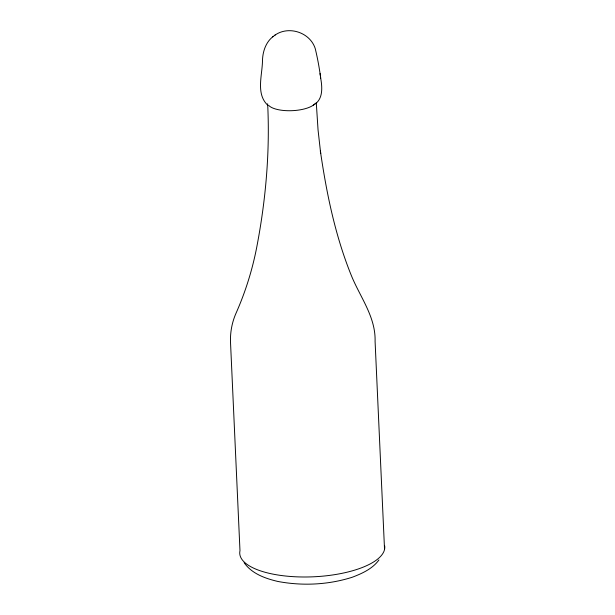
<?xml version="1.0" encoding="UTF-8"?>
<svg xmlns="http://www.w3.org/2000/svg" width="615" height="615" viewBox="0 0 615 615"><rect width="100%" height="100%" fill="white"/><g stroke="black" fill="none" stroke-linecap="round" stroke-linejoin="round"><path stroke-width="0.92" d="M378.955 559.942C372.636 568.729 362.074 573.526 352.257 577.247C328.364 584.842 302.572 586.095 277.965 581.475L276.819 581.206C264.588 578.238 251.589 573.472 244.124 562.663M273.16 36.5C265.78 42.104 262.697 51.66 262.482 60.631C262.336 75.092 255.755 93.641 267.517 104.996M274.759 35.293C288.55 25.292 310.175 32.387 315.249 48.639C317.601 58.402 319.439 68.326 320.707 78.29C322.375 87.699 323.259 99.876 313.289 105.142M272.683 36.862L275.166 34.978M320.084 73.554L320.33 75.422M320.461 76.406L320.707 78.29M267.656 103.789C270.054 152.205 265.734 200.844 256.509 248.391C252.127 270.623 245.262 292.356 236.091 313.073C231.978 322.345 230.071 332.569 230.533 342.693L239.981 550.725A72.593 26.722 -2.6 0 0 310.998 576.893A72.593 26.722 -2.6 0 0 384.698 545.974M384.536 549.479L375.089 341.44C375.803 316.833 360.059 297.114 351.296 275.405C335.19 235.63 326.527 193.218 320.354 150.89L320.684 153.427L318.04 129.842L316.264 102.421M314.872 103.82A24.431 8.994 -2.6 0 1 291.472 110.7A24.431 8.994 -2.6 0 1 268.647 105.342"/></g></svg>
